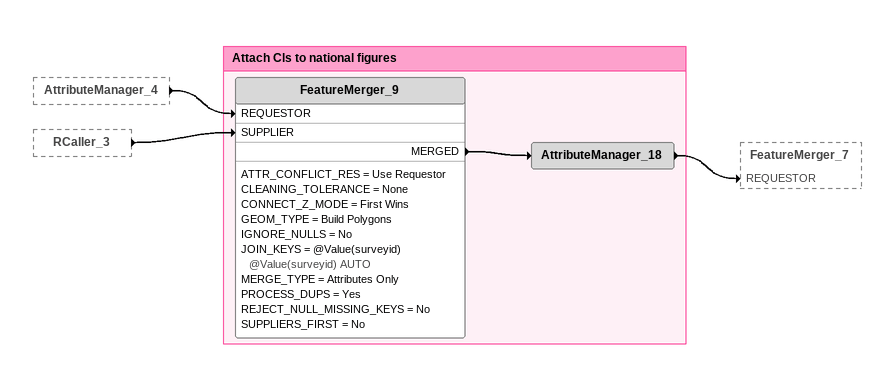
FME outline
AttributeManager_4 [outside]
    -> FeatureMerger_9 [REQUESTOR]
RCaller_3 [outside]
    -> FeatureMerger_9 [SUPPLIER]

Bookmark: Attach CIs to national figures
FeatureMerger_9
    ATTR_CONFLICT_RES = Use Requestor
    CLEANING_TOLERANCE = None
    CONNECT_Z_MODE = First Wins
    GEOM_TYPE = Build Polygons
    IGNORE_NULLS = No
    JOIN_KEYS = @Value(surveyid) @Value(surveyid) AUTO
    MERGE_TYPE = Attributes Only
    PROCESS_DUPS = Yes
    REJECT_NULL_MISSING_KEYS = No
    SUPPLIERS_FIRST = No
    MERGED -> AttributeManager_18
AttributeManager_18
    -> FeatureMerger_7 [REQUESTOR]
